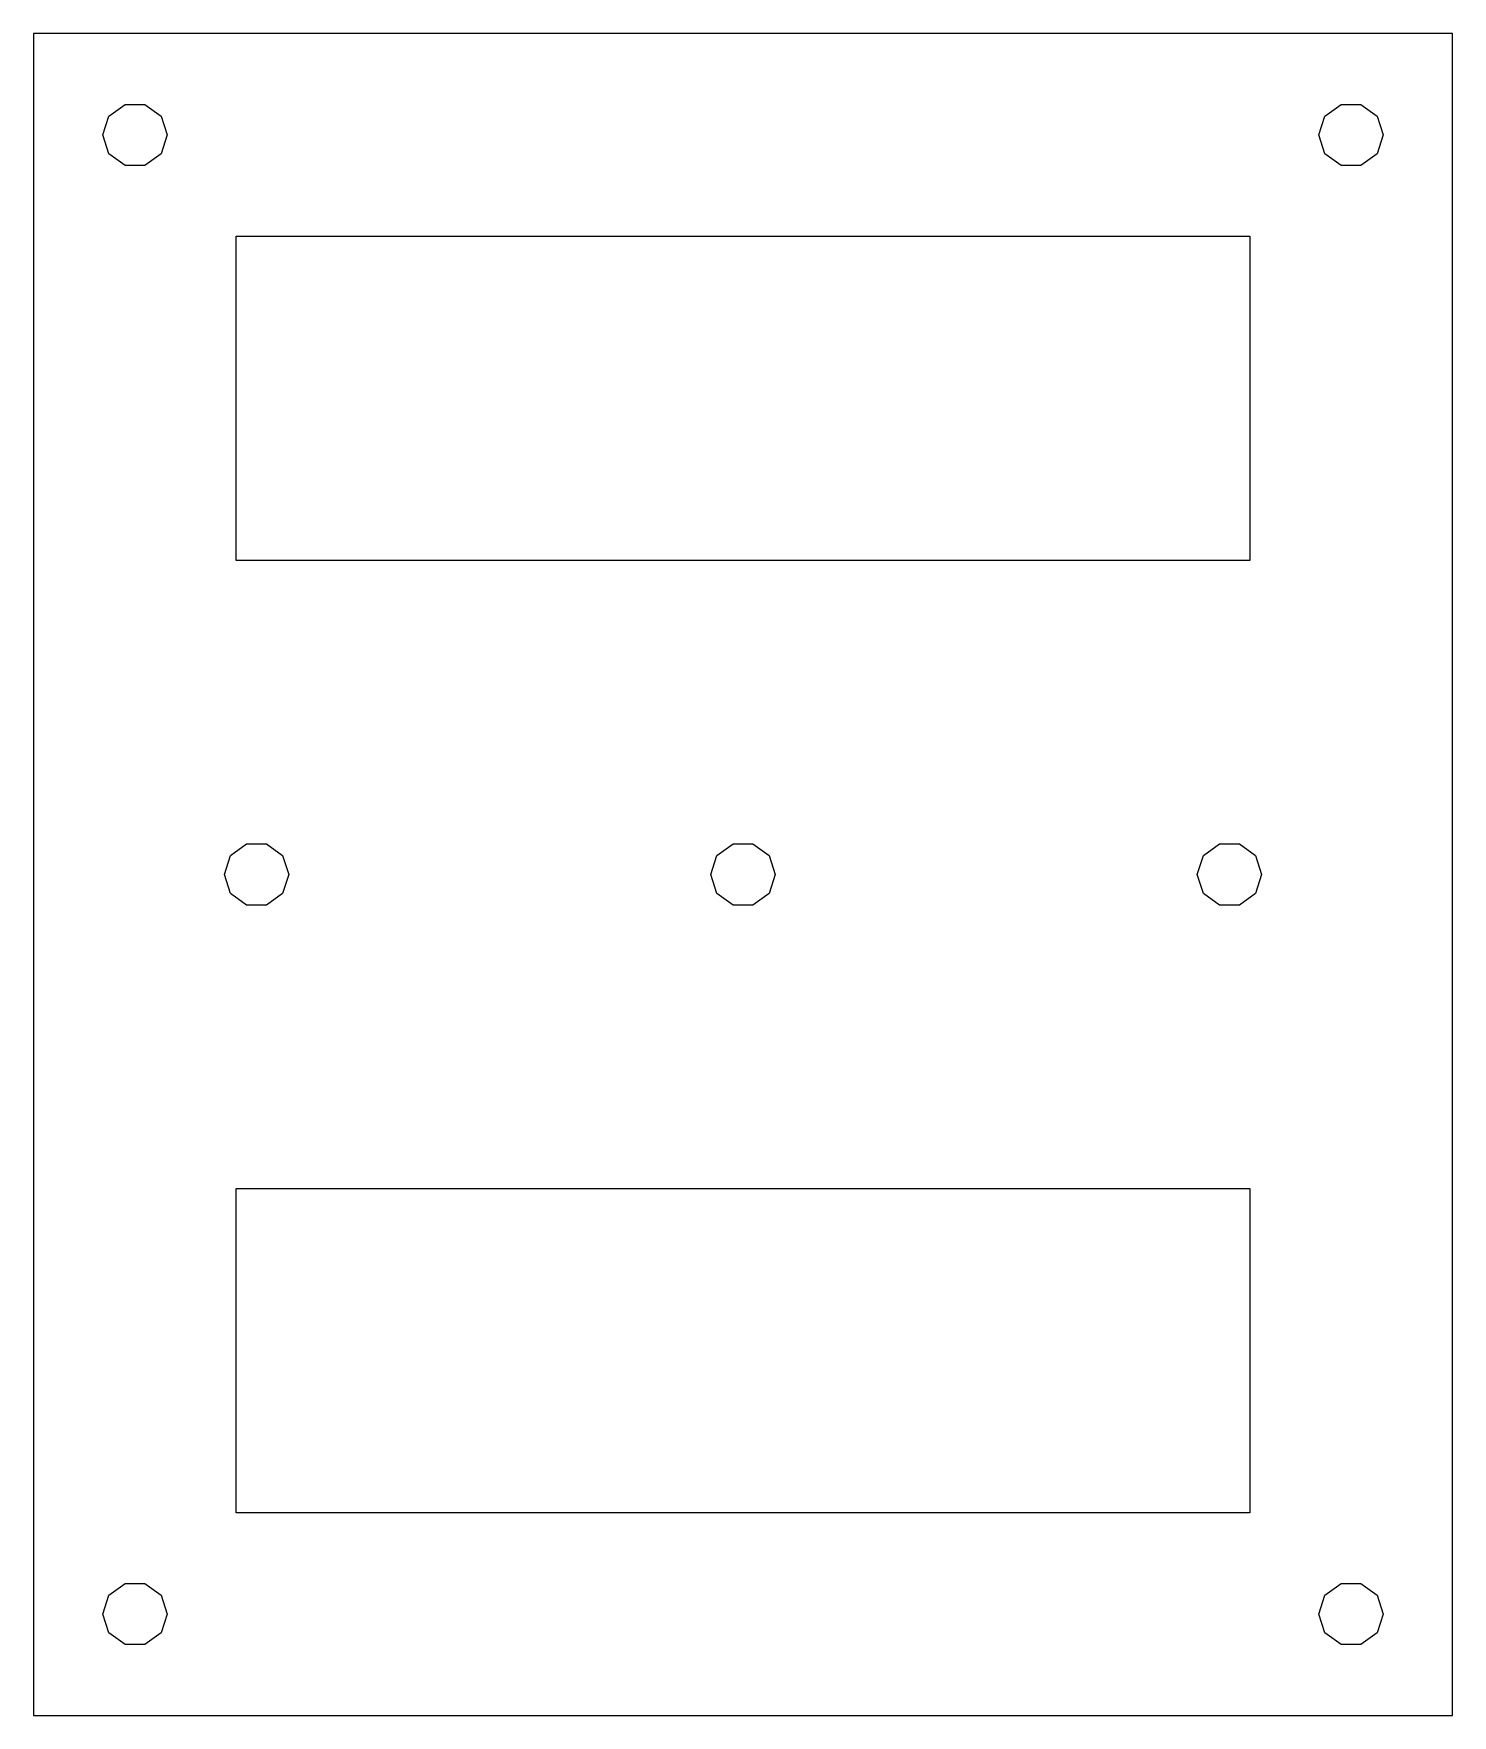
# Model space of a CAD drawing. Header units: metres. Extents: x -35 to 35, y -41.5 to 41.5.
import ezdxf

# ---------------------------------------------------------------- set-up
doc = ezdxf.new("R2010")
doc.units = ezdxf.units.M

msp = doc.modelspace()

# ---------------------------------------------------------------- linework, layer by layer
for p, q in [((35, 41.5), (-35, 41.5)), ((-35, 41.5), (-35, -41.5)), ((35, -41.5), (35, 41.5)), ((-31.5875, 36.5), (-31.2843, 37.4331)), ((-31.2843, 37.4331), (-30.4906, 38.0098)), ((-30.4906, 38.0098), (-29.5094, 38.0098)), ((-29.5094, 38.0098), (-28.7157, 37.4331)), ((-28.7157, 37.4331), (-28.4125, 36.5)), ((28.4125, 36.5), (28.7157, 37.4331)), ((28.7157, 37.4331), (29.5094, 38.0098)), ((29.5094, 38.0098), (30.4906, 38.0098)), ((30.4906, 38.0098), (31.2843, 37.4331)), ((31.2843, 37.4331), (31.5875, 36.5)), ((-31.2843, 35.5669), (-31.5875, 36.5)), ((-28.4125, 36.5), (-28.7157, 35.5669)), ((28.7157, 35.5669), (28.4125, 36.5)), ((31.5875, 36.5), (31.2843, 35.5669)), ((-30.4906, 34.9902), (-31.2843, 35.5669)), ((-29.5094, 34.9902), (-30.4906, 34.9902)), ((-28.7157, 35.5669), (-29.5094, 34.9902)), ((29.5094, 34.9902), (28.7157, 35.5669)), ((30.4906, 34.9902), (29.5094, 34.9902)), ((31.2843, 35.5669), (30.4906, 34.9902)), ((-25, 15.5), (-25, 31.5)), ((-25, 31.5), (25, 31.5)), ((25, 31.5), (25, 15.5)), ((25, 15.5), (-25, 15.5)), ((-25.5875, 0), (-25.2843, 0.933108)), ((-25.2843, 0.933108), (-24.4906, 1.5098)), ((-24.4906, 1.5098), (-23.5094, 1.5098)), ((-23.5094, 1.5098), (-22.7157, 0.933108)), ((-22.7157, 0.933108), (-22.4125, 0)), ((-1.5875, 0), (-1.28431, 0.933108)), ((-1.28431, 0.933108), (-0.490564, 1.5098)), ((-0.490564, 1.5098), (0.490564, 1.5098)), ((0.490564, 1.5098), (1.28431, 0.933108)), ((1.28431, 0.933108), (1.5875, 0)), ((22.4125, 0), (22.7157, 0.933108)), ((22.7157, 0.933108), (23.5094, 1.5098)), ((23.5094, 1.5098), (24.4906, 1.5098)), ((24.4906, 1.5098), (25.2843, 0.933108)), ((25.2843, 0.933108), (25.5875, 0)), ((-25.2843, -0.933108), (-25.5875, 0)), ((-22.4125, 0), (-22.7157, -0.933108)), ((-1.28431, -0.933108), (-1.5875, 0)), ((1.5875, 0), (1.28431, -0.933108)), ((22.7157, -0.933108), (22.4125, 0)), ((25.5875, 0), (25.2843, -0.933108)), ((-24.4906, -1.5098), (-25.2843, -0.933108)), ((-23.5094, -1.5098), (-24.4906, -1.5098)), ((-22.7157, -0.933108), (-23.5094, -1.5098)), ((-0.490564, -1.5098), (-1.28431, -0.933108)), ((0.490564, -1.5098), (-0.490564, -1.5098)), ((1.28431, -0.933108), (0.490564, -1.5098)), ((23.5094, -1.5098), (22.7157, -0.933108)), ((24.4906, -1.5098), (23.5094, -1.5098)), ((25.2843, -0.933108), (24.4906, -1.5098)), ((-25, -31.5), (-25, -15.5)), ((-25, -15.5), (25, -15.5)), ((25, -15.5), (25, -31.5)), ((25, -31.5), (-25, -31.5)), ((-31.5875, -36.5), (-31.2843, -35.5669)), ((-31.2843, -35.5669), (-30.4906, -34.9902)), ((-30.4906, -34.9902), (-29.5094, -34.9902)), ((-29.5094, -34.9902), (-28.7157, -35.5669)), ((-28.7157, -35.5669), (-28.4125, -36.5)), ((28.4125, -36.5), (28.7157, -35.5669)), ((28.7157, -35.5669), (29.5094, -34.9902)), ((29.5094, -34.9902), (30.4906, -34.9902)), ((30.4906, -34.9902), (31.2843, -35.5669)), ((31.2843, -35.5669), (31.5875, -36.5)), ((-31.2843, -37.4331), (-31.5875, -36.5)), ((-28.4125, -36.5), (-28.7157, -37.4331)), ((28.7157, -37.4331), (28.4125, -36.5)), ((31.5875, -36.5), (31.2843, -37.4331)), ((-30.4906, -38.0098), (-31.2843, -37.4331)), ((-29.5094, -38.0098), (-30.4906, -38.0098)), ((-28.7157, -37.4331), (-29.5094, -38.0098)), ((29.5094, -38.0098), (28.7157, -37.4331)), ((30.4906, -38.0098), (29.5094, -38.0098)), ((31.2843, -37.4331), (30.4906, -38.0098)), ((-35, -41.5), (35, -41.5))]:
    msp.add_line(p, q)

doc.saveas('drawing.dxf')
